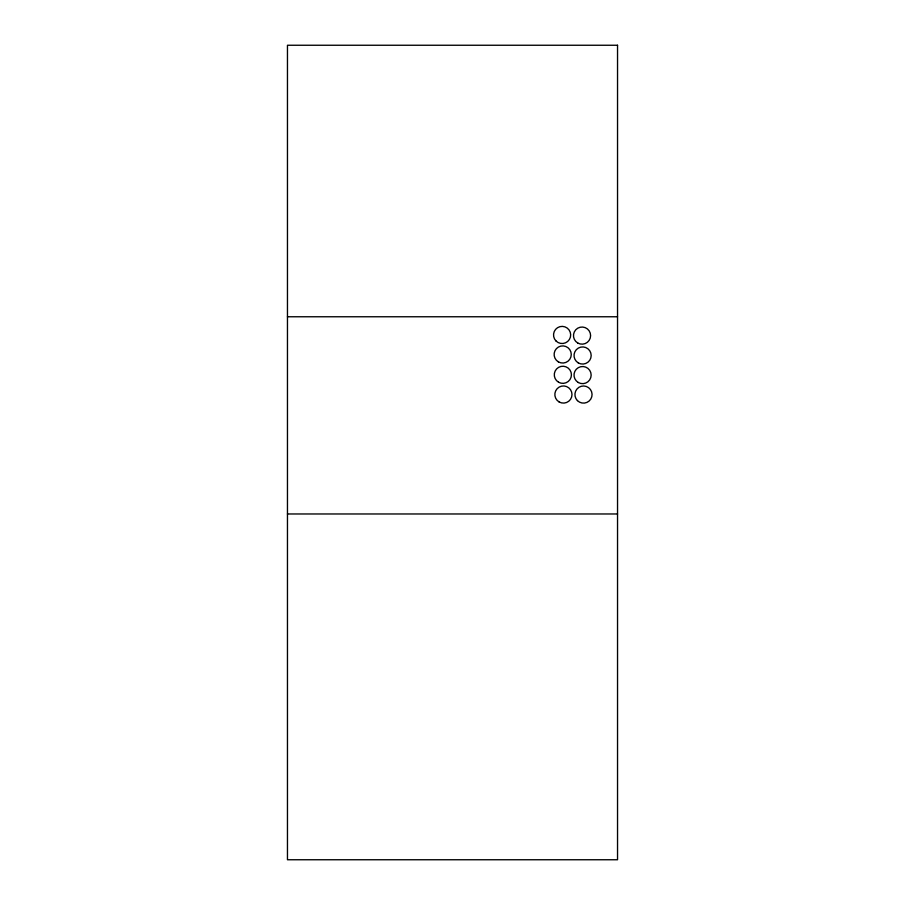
<?xml version="1.0" encoding="UTF-8"?>
<svg xmlns="http://www.w3.org/2000/svg" width="905" height="905" viewBox="0 0 905 905"><rect width="100%" height="100%" fill="white"/><g stroke="black" fill="none" stroke-linecap="round" stroke-linejoin="round"><path stroke-width="1.36" d="M287.462 316.761L617.538 316.761M287.462 513.972L617.538 513.972M617.538 45.25L287.462 45.25L287.462 859.75L617.538 859.75L617.538 45.25M578.318 362.928A8.575 8.575 0 0 0 591.18 355.495A8.575 8.575 0 0 0 578.318 348.074A8.575 8.575 0 0 0 578.318 362.928M558.408 361.898A8.575 8.575 0 0 0 571.27 354.477A8.575 8.575 0 0 0 558.408 347.045A8.575 8.575 0 0 0 558.408 361.898M558.566 382.227A8.575 8.575 0 0 0 571.428 374.806A8.575 8.575 0 0 0 558.566 367.373A8.575 8.575 0 0 0 558.566 382.227M578.295 382.51A8.575 8.575 0 0 0 591.157 375.089A8.575 8.575 0 0 0 578.295 367.656A8.575 8.575 0 0 0 578.295 382.51M559.132 401.956A8.575 8.575 0 0 0 571.994 394.523A8.575 8.575 0 0 0 559.132 387.102A8.575 8.575 0 0 0 559.132 401.956M577.435 400.621A8.575 8.575 0 0 0 591.78 396.775A8.575 8.575 0 0 0 581.27 386.277A8.575 8.575 0 0 0 577.435 400.621M556.043 341.015A8.575 8.575 0 0 0 570.388 337.18A8.575 8.575 0 0 0 559.89 326.671A8.575 8.575 0 0 0 556.043 341.015M577.763 343.029A8.575 8.575 0 0 0 590.614 335.597A8.575 8.575 0 0 0 577.763 328.176A8.575 8.575 0 0 0 577.763 343.029"/></g></svg>
